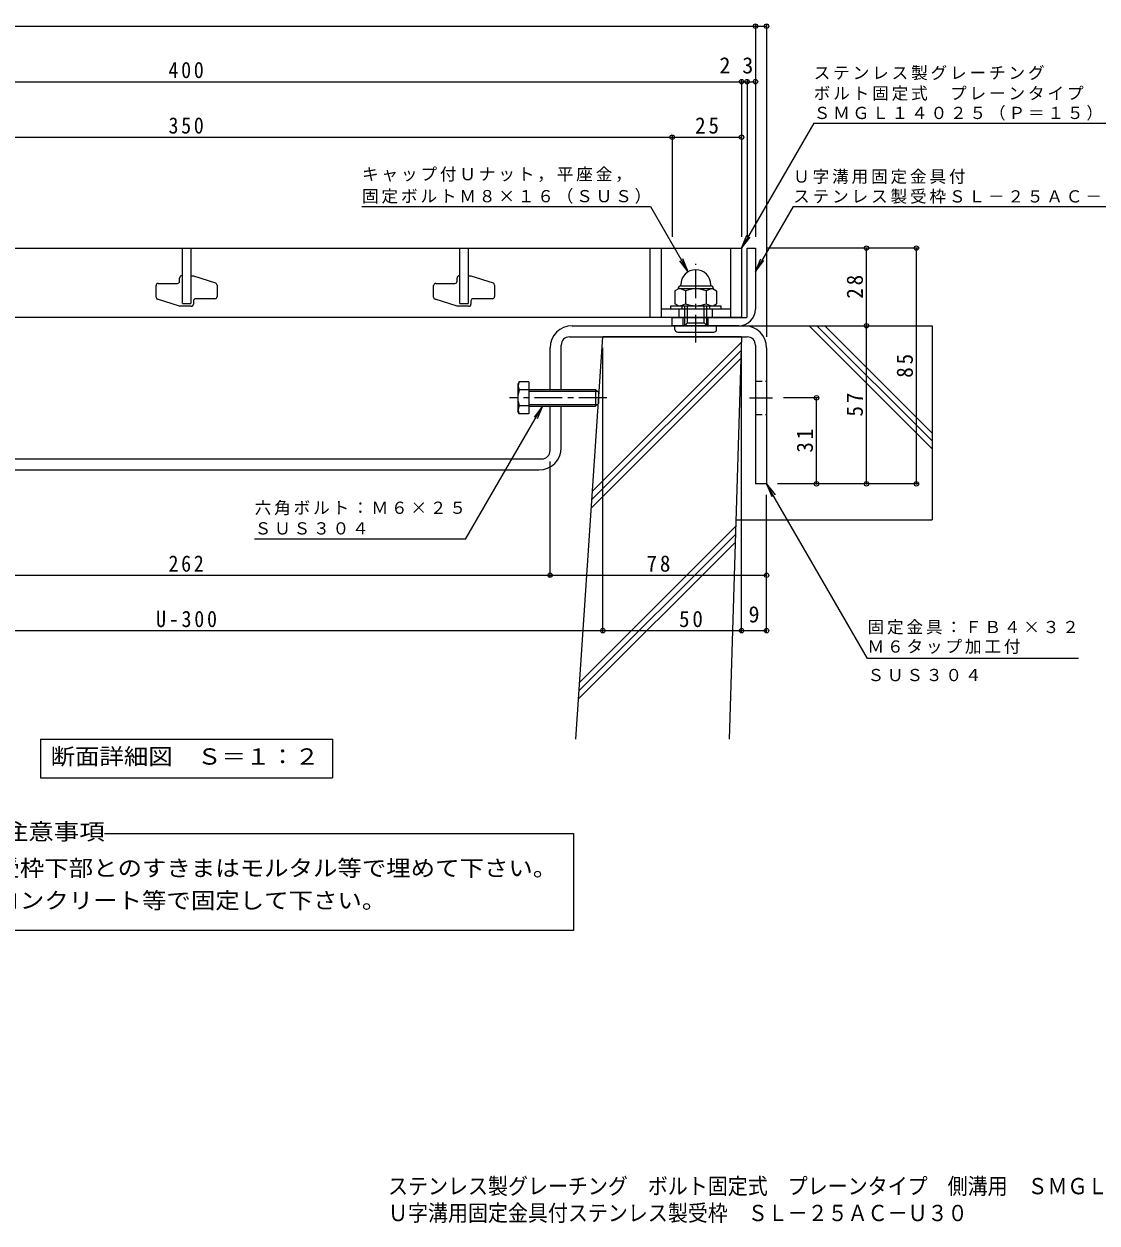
# Model space of a CAD drawing. Units: millimetres on the paper, enlarged 10 times, with parts at other scales. Extents: x -2184 to 2306, y -1959 to 1524.
# Drawn here: x -1134 to 799, y -1959 to 203 of the extents above; entities that cross this region are included whole.
import ezdxf
from ezdxf.enums import TextEntityAlignment as Align

# ---------------------------------------------------------------- set-up
doc = ezdxf.new("R2010")
doc.units = ezdxf.units.MM
doc.header["$LTSCALE"] = 10
doc.header["$PDMODE"] = 32
doc.header["$PDSIZE"] = 8
doc.linetypes.add('CHAIN1', pattern=[8, 5, -1, 1, -1])
doc.linetypes.add('DASHED1', pattern=[1.8, 1.2, -0.6])
for name, color, linetype, lineweight in [('D-1_躯体', 2, 'Continuous', 9), ('D-2_仕上', 3, 'Continuous', 9), ('D-4_文字', 7, 'Continuous', 9), ('D-5_建具', 7, 'Continuous', 9), ('D-6_間仕切', 6, 'Continuous', 9), ('D-8_ハッチ', 3, 'Continuous', 9), ('D-A_インテリア', 2, 'Continuous', 9), ('D-B_衛生陶器', 2, 'Continuous', 9)]:
    doc.layers.add(name, color=color, linetype=linetype, lineweight=lineweight)
doc.layers.add('F-0_F-0ﾚｲﾔ', color=2, linetype='Continuous')
doc.styles.add('ＭＳ ゴシック', font='')
doc.styles.get('ＭＳ ゴシック').set_extended_font_data('MS Gothic')

msp = doc.modelspace()

# ---------------------------------------------------------------- linework, layer by layer
at = {"layer": 'D-1_躯体'}
for p, q in [((169.11, -325.37), (169.11, -201.37)), ((169.11, -201.37), (184.11, -201.37)), ((184.11, -201.37), (184.11, -311.37)), ((54.11, -341.37), (54.11, -326.37)), ((99.11, -341.37), (99.11, -326.37))]:
    msp.add_line(p, q, dxfattribs=at)
msp.add_lwpolyline([(154.11, -341.37), (34.11, -341.37), (34.11, -326.37), (168.11, -326.37)], dxfattribs=at)
for centre, radius in [((154.11, -311.37), 30), ((168.11, -325.37), 1)]:
    msp.add_arc(centre, radius, 270, 0, dxfattribs=at)
at = {"layer": 'D-2_仕上'}
for p, q in [((-848.39, -301.37), (-848.39, -201.37)), ((-833.39, -201.37), (-833.39, -301.37)), ((-348.39, -301.37), (-348.39, -201.37)), ((-333.39, -201.37), (-333.39, -301.37)), ((-5.89, -201.37), (-5.89, -326.37)), ((14.11, -201.37), (14.11, -326.37)), ((139.11, -201.37), (139.11, -326.37)), ((-853.39, -261.12), (-853.39, -255.37)), ((-849.39, -251.37), (-848.39, -251.37)), ((-353.39, -261.12), (-353.39, -255.37)), ((-349.39, -251.37), (-348.39, -251.37)), ((-895.89, -289.71), (-895.89, -269.12)), ((-891.89, -265.12), (-857.39, -265.12)), ((-785.89, -268.03), (-785.89, -288.62)), ((-395.89, -289.71), (-395.89, -269.12)), ((-391.89, -265.12), (-357.39, -265.12)), ((-285.89, -268.03), (-285.89, -288.62)), ((-853.39, -306.37), (-893.13, -293.51)), ((-848.39, -301.37), (-833.39, -301.37)), ((-828.39, -296.62), (-828.39, -302.37)), ((-789.89, -292.62), (-824.39, -292.62)), ((-353.39, -306.37), (-393.13, -293.51)), ((-348.39, -301.37), (-333.39, -301.37)), ((-328.39, -296.62), (-328.39, -302.37)), ((-289.89, -292.62), (-324.39, -292.62)), ((-832.39, -306.37), (-853.39, -306.37)), ((-332.39, -306.37), (-353.39, -306.37)), ((139.11, -311.37), (14.11, -311.37)), ((46.61, -326.37), (46.61, -311.37)), ((106.61, -326.37), (106.61, -311.37)), ((159.11, -326.37), (-1840.89, -326.37))]:
    msp.add_line(p, q, dxfattribs=at)
for points in [[(-1840.89, -201.37), (159.11, -201.37), (159.11, -326.37)], [(-833.39, -251.37), (-828.39, -251.37), (-788.66, -264.22)], [(-333.39, -251.37), (-328.39, -251.37), (-288.66, -264.22)]]:
    msp.add_lwpolyline(points, dxfattribs=at)
for centre, start, end in [((-849.39, -255.37), 90, 180), ((-349.39, -255.37), 90, 180), ((-891.89, -269.12), 90, 180), ((-857.39, -261.12), 270, 0), ((-789.89, -268.03), 0, 72.07208), ((-391.89, -269.12), 90, 180), ((-357.39, -261.12), 270, 0), ((-289.89, -268.03), 0, 72.07208), ((-891.89, -289.71), 180, 252.07208), ((-832.39, -302.37), 270, 0), ((-824.39, -296.62), 90, 180), ((-789.89, -288.62), 270, 0), ((-391.89, -289.71), 180, 252.07208), ((-332.39, -302.37), 270, 0), ((-324.39, -296.62), 90, 180), ((-289.89, -288.62), 270, 0)]:
    msp.add_arc(centre, 4, start, end, dxfattribs=at)
at = {"layer": 'D-4_文字'}
for p, q in [((-1865.89, 198.63), (184.11, 198.63)), ((184.11, 201.63), (184.11, -181.37)), ((184.11, 198.63), (204.11, 198.63)), ((204.11, 201.63), (204.11, -361.37)), ((-1840.89, 98.63), (159.11, 98.63)), ((159.11, 101.63), (159.11, -181.37)), ((159.11, 98.63), (169.11, 98.63)), ((169.11, 101.63), (169.11, -181.37)), ((169.11, 98.63), (184.11, 98.63)), ((34.11, 1.63), (34.11, -181.37)), ((-1715.89, -1.37), (34.11, -1.37)), ((34.11, -1.37), (159.11, -1.37)), ((477.11, -201.37), (204.11, -201.37)), ((384.11, -341.37), (384.11, -201.37)), ((474.11, -626.37), (474.11, -201.37)), ((384.11, -626.37), (384.11, -341.37)), ((-90.89, -894.04), (-90.89, -381.37)), ((159.11, -894.04), (159.11, -381.37)), ((297.11, -471.37), (234.75, -471.37)), ((294.11, -626.37), (294.11, -471.37)), ((-185.89, -794.15), (-185.89, -586.37)), ((477.11, -626.37), (224.11, -626.37)), ((204.11, -894.04), (204.11, -646.37)), ((-1495.89, -791.15), (-185.89, -791.15)), ((-185.89, -791.15), (204.11, -791.15)), ((-1590.89, -891.04), (-90.89, -891.04)), ((-90.89, -891.04), (159.11, -891.04)), ((159.11, -891.04), (204.11, -891.04))]:
    msp.add_line(p, q, dxfattribs=at)
for p in [(184.11, 198.63), (204.11, 198.63), (159.11, 98.63), (169.11, 98.63), (184.11, 98.63), (34.11, -1.37), (159.11, -1.37), (384.11, -201.37), (474.11, -201.37), (384.11, -341.37), (294.11, -471.37), (294.11, -626.37), (384.11, -626.37), (474.11, -626.37), (-185.89, -791.15), (204.11, -791.15), (-90.89, -891.04), (159.11, -891.04), (204.11, -891.04)]:
    msp.add_point(p, dxfattribs=at)
at = {"layer": 'D-5_建具'}
for p, q in [((289.01, 23.63), (159.11, -201.37)), ((289.01, 23.63), (949.03, 23.63)), ((-524.82, -126.37), (-4.8, -126.37)), ((-4.8, -126.37), (63.11, -243.99)), ((251.94, -126.37), (184.11, -243.87)), ((251.94, -126.37), (911.97, -126.37)), ((159.11, -201.37), (168.67, -178.27)), ((159.11, -201.37), (174.33, -181.53)), ((63.11, -243.99), (47.89, -224.15)), ((63.11, -243.99), (53.54, -220.89)), ((184.11, -243.87), (193.67, -220.77)), ((184.11, -243.87), (199.33, -224.03)), ((-199.6, -486.37), (-214.82, -506.2)), ((204.11, -626.37), (213.67, -649.46)), ((-338.17, -726.37), (-718.17, -726.37)), ((765.97, -941.37), (385.97, -941.37)), ((-1103.89, -1086.37), (-577.89, -1086.37)), ((-1103.89, -1086.37), (-1103.89, -1156.37)), ((-577.89, -1086.37), (-577.89, -1156.37)), ((-1103.89, -1156.37), (-577.89, -1156.37)), ((-988.53, -1256.99), (-143.6, -1256.99)), ((-143.6, -1256.99), (-143.6, -1431.6)), ((-143.6, -1431.6), (-1538.19, -1431.6))]:
    msp.add_line(p, q, dxfattribs=at)
for points in [[(-338.17, -726.37), (-199.6, -486.37), (-209.17, -509.46)], [(385.97, -941.37), (204.11, -626.37), (219.33, -646.2)]]:
    msp.add_lwpolyline(points, dxfattribs=at)
at = {"layer": 'D-6_間仕切'}
for p, q in [((164.11, -341.37), (502.61, -341.37)), ((502.61, -563.28), (280.69, -341.37)), ((502.61, -549.14), (294.83, -341.37)), ((502.61, -535), (308.98, -341.37)), ((502.61, -341.37), (502.61, -691.37)), ((-139.23, -1086.37), (-90.89, -361.37)), ((159.11, -361.37), (-90.89, -361.37)), ((159.11, -361.37), (136.45, -1086.37)), ((-110.44, -654.56), (158.34, -385.78)), ((-109.43, -639.41), (158.8, -371.18)), ((-111.45, -669.71), (157.89, -400.37)), ((148.79, -691.37), (502.61, -691.37)), ((-132.39, -983.84), (148.43, -703.01)), ((-134.41, -1014.14), (147.52, -732.21)), ((-133.4, -998.99), (147.97, -717.61))]:
    msp.add_line(p, q, dxfattribs=at)
at = {"layer": 'D-8_ハッチ'}
for p, q in [((-145.89, -341.37), (164.11, -341.37)), ((-150.89, -361.37), (169.11, -361.37)), ((-185.89, -456.37), (-185.89, -381.37)), ((-165.89, -456.37), (-165.89, -376.37)), ((184.11, -376.37), (184.11, -626.37)), ((204.11, -381.37), (204.11, -626.37)), ((-185.89, -566.37), (-185.89, -486.37)), ((-165.89, -561.37), (-165.89, -486.37)), ((-1480.89, -581.37), (-200.89, -581.37)), ((-1475.89, -601.37), (-205.89, -601.37)), ((204.11, -626.37), (184.11, -626.37))]:
    msp.add_line(p, q, dxfattribs=at)
at = {"layer": 'D-8_ハッチ', "linetype": 'DASHED1'}
for p, q in [((184.11, -441.37), (204.11, -441.37)), ((184.11, -501.37), (204.11, -501.37))]:
    msp.add_line(p, q, dxfattribs=at)
at = {"layer": 'D-8_ハッチ', "color": 7, "linetype": 'CHAIN1'}
msp.add_line((173.46, -471.37), (214.75, -471.37), dxfattribs=at)
at = {"layer": 'D-8_ハッチ'}
for centre, radius, start, end in [((-145.89, -381.37), 40, 90, 180), ((164.11, -381.37), 40, 0, 90), ((-150.89, -376.37), 15, 90, 180), ((169.11, -376.37), 15, 0, 90), ((-205.89, -561.37), 40, 270, 0), ((-200.89, -566.37), 15, 270, 0)]:
    msp.add_arc(centre, radius, start, end, dxfattribs=at)
at = {"layer": 'D-A_インテリア'}
for p, q in [((-241.37, -442.5), (-243.89, -446.87)), ((-243.89, -446.87), (-243.89, -495.87)), ((-223.89, -442.5), (-241.37, -442.5)), ((-223.89, -442.5), (-223.89, -500.24)), ((-223.89, -456.93), (-241.37, -456.93)), ((-223.89, -456.37), (-103.89, -456.37)), ((-223.89, -459.37), (-100.89, -459.37)), ((-103.89, -456.37), (-98.89, -461.37)), ((-103.89, -456.37), (-103.89, -486.37)), ((-98.89, -461.37), (-98.89, -481.37)), ((-241.37, -500.24), (-243.89, -495.87)), ((-223.89, -485.8), (-241.37, -485.8)), ((-223.89, -483.37), (-100.89, -483.37)), ((-223.89, -486.37), (-103.89, -486.37)), ((-103.89, -486.37), (-98.89, -481.37)), ((-223.89, -500.24), (-241.37, -500.24))]:
    msp.add_line(p, q, dxfattribs=at)
at = {"layer": 'D-A_インテリア', "color": 7, "linetype": 'CHAIN1'}
msp.add_line((-83.89, -471.37), (-258.89, -471.37), dxfattribs=at)
at = {"layer": 'D-A_インテリア'}
for centre, radius, start, end in [((-228.87, -449.72), 14.43, 150.00001, 209.99999), ((-201.32, -471.37), 42.57, 160.18087, 199.81913), ((-228.87, -493.02), 14.43, 150.00001, 209.99999)]:
    msp.add_arc(centre, radius, start, end, dxfattribs=at)
at = {"layer": 'D-B_衛生陶器', "color": 7, "linetype": 'CHAIN1'}
msp.add_line((76.61, -371.78), (76.61, -229.74), dxfattribs=at)
at = {"layer": 'D-B_衛生陶器'}
for p, q in [((45.59, -274.87), (39.08, -278.63)), ((39.08, -278.63), (39.08, -301.61)), ((44.61, -274.87), (44.61, -275.44)), ((107.62, -274.87), (45.59, -274.87)), ((49.61, -269.87), (49.61, -267.37)), ((103.61, -269.87), (49.61, -269.87)), ((57.84, -278.63), (57.84, -301.61)), ((95.37, -278.63), (95.37, -301.61)), ((103.61, -269.87), (103.61, -267.37)), ((107.62, -274.87), (114.13, -278.63)), ((108.61, -274.87), (108.61, -275.44)), ((114.13, -278.63), (114.13, -301.61)), ((45.59, -305.37), (39.08, -301.61)), ((107.62, -305.37), (114.13, -301.61)), ((31.61, -305.37), (121.61, -305.37)), ((51.61, -305.37), (51.61, -311.37)), ((56.61, -341.37), (56.61, -305.37)), ((61.61, -336.37), (61.61, -305.37)), ((91.61, -336.37), (91.61, -305.37)), ((96.61, -341.37), (96.61, -305.37)), ((101.61, -305.37), (101.61, -311.37)), ((39.11, -347.87), (39.11, -341.37)), ((56.61, -341.37), (61.61, -336.37)), ((61.61, -336.37), (91.61, -336.37)), ((96.61, -341.37), (91.61, -336.37)), ((114.11, -347.87), (114.11, -341.37)), ((44.11, -352.87), (109.11, -352.87))]:
    msp.add_line(p, q, dxfattribs=at)
msp.add_lwpolyline([(121.61, -305.37), (121.61, -311.37), (31.61, -311.37), (31.61, -305.37)], dxfattribs=at)
for centre, radius, start, end in [((76.61, -267.37), 27, 0, 180), ((49.61, -274.87), 5, 90, 180), ((45.59, -296.68), 21.82, 55.84651, 90.00017), ((76.61, -323.54), 48.67, 67.32404, 112.67596), ((107.62, -296.68), 21.82, 89.99983, 124.15349), ((103.61, -274.87), 5, 0, 90), ((45.59, -283.55), 21.82, 269.99983, 304.15349), ((76.61, -256.7), 48.67, 247.32404, 292.67596), ((107.62, -283.55), 21.82, 235.84651, 270.00017), ((44.11, -347.87), 5, 180, 270), ((109.11, -347.87), 5, 270, 0)]:
    msp.add_arc(centre, radius, start, end, dxfattribs=at)

# ---------------------------------------------------------------- texts
at = {"layer": 'D-4_文字', "color": 2, "style": 'ＭＳ ゴシック'}
for s, p in [('2', (119.12, 104.63)), ('3', (160.28, 104.63)), ('9', (171.61, -885.04))]:
    msp.add_text(s, height=29.33, dxfattribs=at).set_placement(p, align=Align.BOTTOM_LEFT)
at = {"layer": 'D-4_文字', "color": 2, "char_height": 29.33, "attachment_point": 7, "style": 'ＭＳ ゴシック'}
for s, insert in [('\\T1.27;\\W0.9;400', (-873.39, 104.63)), ('\\T1.27;\\W0.9;350', (-873.39, 4.63)), ('\\T1.27;\\W0.95;25', (75.36, 4.63)), ('\\T1.27;\\W0.9;262', (-873.39, -785.15)), ('\\T1.27;\\W0.95;78', (-12.14, -785.15)), ('\\T1.28;\\W0.9;U-300', (-895.89, -885.04)), ('\\T1.27;\\W0.95;50', (46.37, -885.04))]:
    msp.add_mtext(s, dxfattribs=dict(at, insert=insert))
at = {"layer": 'D-4_文字', "color": 2, "char_height": 29.33, "attachment_point": 7, "rotation": 90, "style": 'ＭＳ ゴシック'}
for s, insert in [('\\T1.27;\\W0.95;28', (378.11, -292.62)), ('\\T1.27;\\W0.95;85', (468.11, -435.12)), ('\\T1.27;\\W0.95;57', (378.11, -505.12)), ('\\T1.27;\\W0.95;31', (288.11, -570.12))]:
    msp.add_mtext(s, dxfattribs=dict(at, insert=insert))
at = {"layer": 'D-5_建具', "color": 2, "style": 'ＭＳ ゴシック'}
for s, width, p in [('断面詳細図\u3000Ｓ＝１：２', 1.1, (-1085.89, -1141.37)), ('受枠施工時の注意事項', 1.15, (-1448.22, -1276.83)), ('Ｕ字溝上端部と受枠下部とのすきまはモルタル等で埋めて下さい。', 1.1, (-1493.22, -1342.53)), ('固定金具は必ずコンクリート等で固定して下さい。', 1.1, (-1493.22, -1400.84))]:
    msp.add_text(s, height=29.33, dxfattribs=dict(at, width=width)).set_placement(p, align=Align.BOTTOM_LEFT)
at = {"layer": 'D-5_建具', "char_height": 21.99, "attachment_point": 7, "style": 'ＭＳ ゴシック'}
for s, insert in [('\\T1.17;ステンレス製グレーチング', (289.03, 101.12)), ('\\T1.17;ボルト固定式\u3000プレーンタイプ\u3000側溝用', (289.03, 64.14)), ('\\T1.17;ＳＭＧＬ１４０２５（Ｐ＝１５）', (289.03, 28.39)), ('\\T1.17;キャップ付Ｕナット，平座金，', (-524.8, -82.24)), ('\\T1.17;Ｕ字溝用固定金具付', (251.97, -85.86)), ('\\T1.17;固定ボルトＭ８×１６（ＳＵＳ）', (-524.8, -121.61)), ('\\T1.17;ステンレス製受枠ＳＬ－２５ＡＣ－Ｕ３０', (251.97, -121.61)), ('\\T1.17;六角ボルト：Ｍ６×２５', (-718.17, -683.03)), ('\\T1.17;ＳＵＳ３０４', (-718.17, -718.03)), ('\\T1.17;固定金具：ＦＢ４×３２', (385.97, -898.03)), ('\\T1.17;Ｍ６タップ加工付', (385.97, -933.03)), ('\\T1.17;ＳＵＳ３０４', (385.97, -982.47))]:
    msp.add_mtext(s, dxfattribs=dict(at, insert=insert))
at = {"layer": 'F-0_F-0ﾚｲﾔ', "style": 'ＭＳ ゴシック', "width": 0.9}
for s, p in [('ステンレス製グレーチング\u3000ボルト固定式\u3000プレーンタイプ\u3000側溝用\u3000ＳＭＧＬ\u3000１４０２５（Ｐ＝１５）', (-477.83, -1915.86)), ('Ｕ字溝用固定金具付ステンレス製受枠\u3000ＳＬ－２５ＡＣ－Ｕ３０', (-477.83, -1964.32))]:
    msp.add_text(s, height=29.33, dxfattribs=at).set_placement(p, align=Align.BOTTOM_LEFT)

doc.saveas('drawing.dxf')
